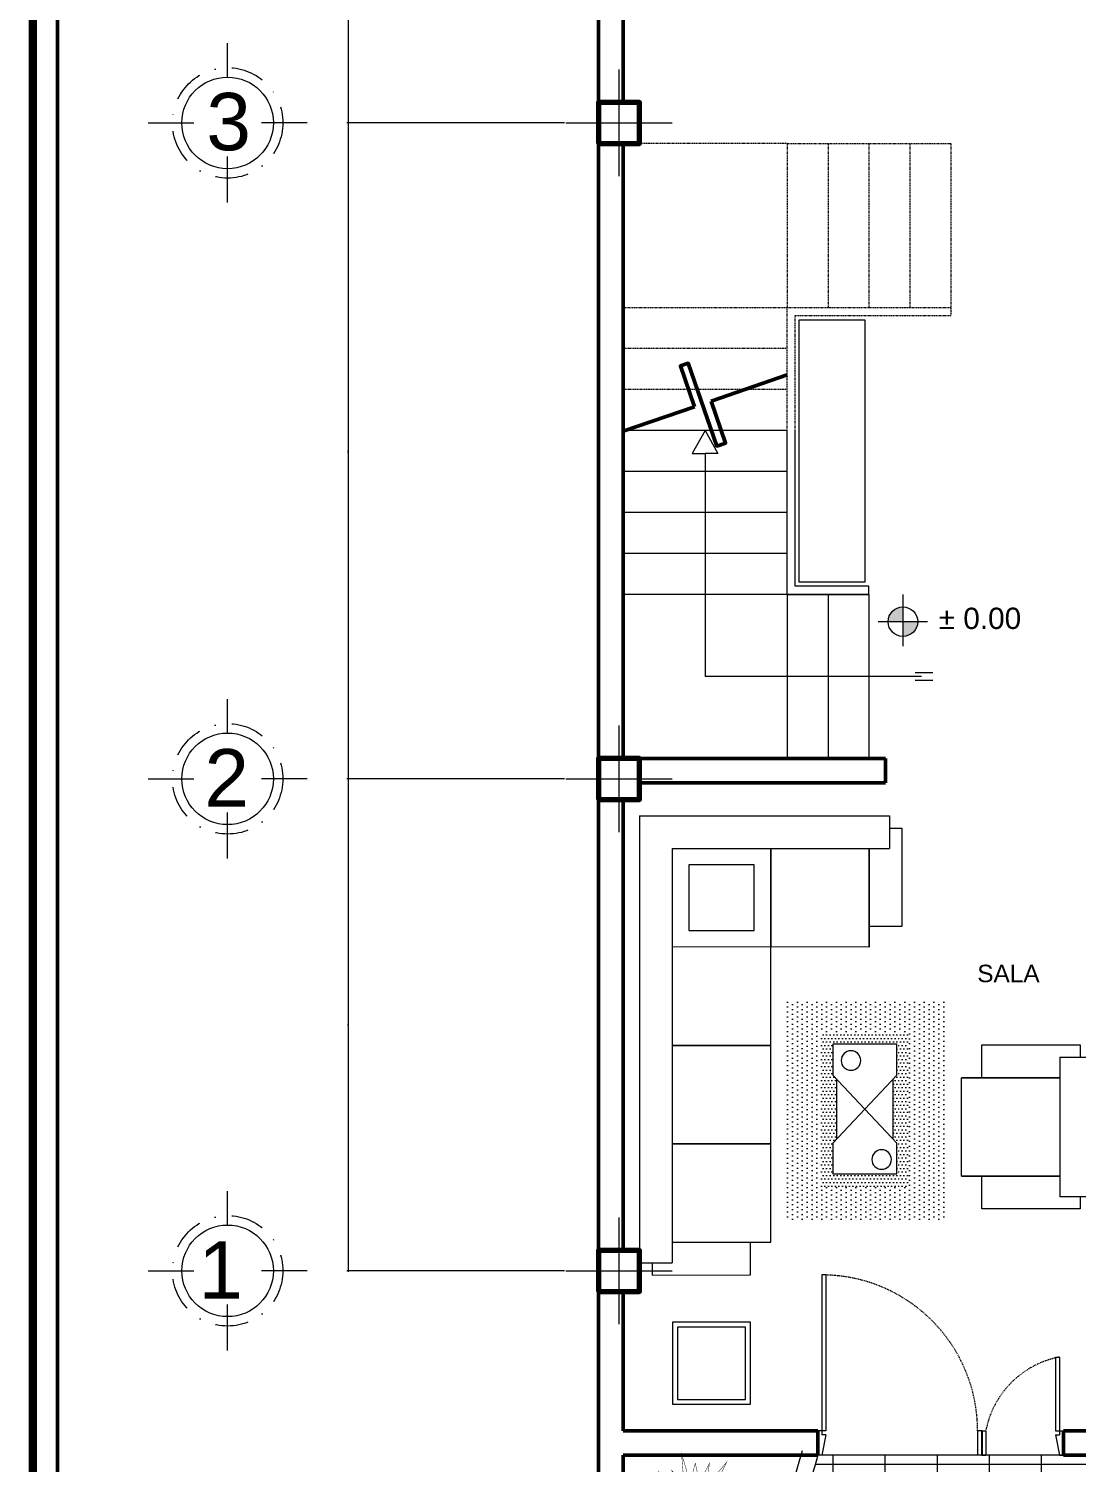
# Model space of a CAD drawing. Extents: x -454308 to 890911, y -14103 to 1343694.
# Drawn here: x 205109.3 to 205301.3, y 658775.4 to 659037.8 of the extents above; entities that cross this region are included whole.
import ezdxf

# ---------------------------------------------------------------- set-up
doc = ezdxf.new("R2010")
doc.units = 0
doc.header["$MEASUREMENT"] = 0
doc.header["$PDMODE"] = 32
doc.linetypes.add('DASHDOT', pattern=[1, 0.5, -0.25, 0, -0.25])
doc.linetypes.add('HIDDEN2', pattern=[0.1875, 0.125, -0.0625])
for name, color, linetype, lineweight in [('AR_Mobiliario', 211, 'Continuous', 25), ('AR_Vegetacion', 105, 'Continuous', 5), ('columnas', 1, 'Continuous', 70), ('cotas', 142, 'Continuous', 9), ('EJES', 8, 'Continuous', 5), ('escaleras', 68, 'Continuous', 20), ('Mobiliario', 7, 'Continuous', 9), ('paredes', 20, 'Continuous', 50), ('PROYECCION', 21, 'Continuous', 9), ('PUERTAS', 7, 'Continuous', 20), ('TEXTO', 7, 'Continuous', 15), ('textura', 250, 'Continuous', 13), ('texturas', 253, 'Continuous', 9), ('Vegetacion_', 105, 'Continuous', 5)]:
    doc.layers.add(name, color=color, linetype=linetype, lineweight=lineweight)
doc.styles.add('ARIAL', font='arial.ttf')
doc.styles.add('espacios', font='arial.ttf', dxfattribs={"height": 0.1})
doc.styles.add('gama_50_s', font='arial.ttf', dxfattribs={"height": 0.14})
doc.dimstyles.new('OI_1-50', dxfattribs={"dimtxt": 4, "dimasz": 0.08, "dimexe": 0.25, "dimexo": 0.25, "dimgap": 0.05, "dimtad": 2, "dimzin": 4, "dimtxsty": 'gama_50_s', "dimblk": 'ARCHTICK', "dimcen": 0.05, "dimdle": 0.2, "dimclrd": 256, "dimclre": 256, "dimclrt": 256, "dimadec": 4, "dimazin": 0, "dimtfac": 0.5, "dimtix": 1, "dimtmove": 1, "dimatfit": 3, "dimldrblk": 'DOTSMALL', "dimfxl": 0.05, "dimlwd": -1, "dimlwe": -1, "dimarcsym": 0})

# ---------------------------------------------------------------- blocks, each defined once
blk = doc.blocks.new('mesa')
at = {"layer": 'Mobiliario'}
for p, q in [((0.084, 12.415), (0.334, 12.415)), ((0.084, 11.895), (0.084, 12.415)), ((0.888, 11.895), (0.334, 12.415)), ((0.334, 11.895), (0.888, 12.415)), ((0.366, 12.385), (0.856, 12.385)), ((0.888, 12.415), (1.138, 12.415)), ((1.138, 12.415), (1.138, 11.895)), ((0.856, 11.925), (0.366, 11.925)), ((0.334, 11.895), (0.084, 11.895)), ((1.138, 11.895), (0.888, 11.895))]:
    blk.add_line(p, q, dxfattribs=at)
for centre in [(0.216, 12.268), (1.021, 12.019)]:
    blk.add_circle(centre, 0.0794, dxfattribs=at)
blk = doc.blocks.new('gjgjsgf')
at = {"layer": 'Mobiliario'}
for p, q in [((-0.1251, 0.0749), (-0.7251, 0.0746)), ((-0.7251, 0.0746), (-0.7249, -0.1254)), ((-0.05, 0), (-0.25, -0.0001)), ((-0.125, -0.0001), (-0.1251, 0.0749)), ((-0.125, -0.0001), (-0.1251, 0.0749)), ((-0.0496, -0.85), (-0.05, 0)), ((-0.2499, -0.1251), (-0.25, -0.0001)), ((-0.2499, -0.1251), (-0.25, -0.0001)), ((-0.2499, -0.1251), (-0.8499, -0.1254)), ((-0.2499, -0.1251), (-0.8499, -0.1254)), ((-0.2499, -0.1251), (-0.8499, -0.1254)), ((-0.8499, -0.1254), (-0.2499, -0.1251)), ((-0.8499, -0.1254), (-0.2499, -0.1251)), ((-0.2499, -0.1251), (-0.8499, -0.1254)), ((-0.8499, -0.1254), (-0.2499, -0.1251)), ((-0.2499, -0.1251), (-0.8499, -0.1254)), ((-0.8499, -0.1254), (-0.8496, -0.7254)), ((-0.2496, -0.8501), (-0.2499, -0.1251)), ((-0.2496, -0.7251), (-0.2499, -0.1251)), ((-0.8496, -0.7254), (-0.2496, -0.7251)), ((-0.8496, -0.7254), (-0.2496, -0.7251)), ((-0.2496, -0.7251), (-0.8496, -0.7254)), ((-0.7246, -0.7254), (-0.7245, -0.9254)), ((-0.2496, -0.8501), (-0.2496, -0.7251)), ((-0.2496, -0.8501), (-0.0496, -0.85)), ((-0.1245, -0.9251), (-0.1246, -0.8501)), ((-0.7245, -0.9254), (-0.1245, -0.9251))]:
    blk.add_line(p, q, dxfattribs=at)
blk = doc.blocks.new('AGAVE AMERICANO')
at = {"layer": 'Vegetacion_', "color": 5}
for points, const_width in [([(0.549, 1.817), (0.138, 1.259), (0.138, 1.259), (0.138, 1.259, -0.743391), (0.042, 1.293), (0.075, 1.685), (-0.157, 1.319, -0.736791), (-0.248, 1.344), (-0.31, 1.822), (-0.407, 1.329, -0.835633), (-0.515, 1.331), (-0.768, 2.033), (-0.681, 1.3, -0.586339), (-0.767, 1.237), (-0.997, 1.477), (-0.893, 1.19, -0.770051), (-1.002, 1.114), (-1.362, 1.368), (-1.122, 1.006, -0.592372), (-1.181, 0.895), (-1.854, 1.187), (-1.313, 0.806, -0.557989), (-1.32, 0.686), (-1.644, 0.692), (-1.357, 0.511, -0.653393), (-1.369, 0.427), (-1.848, 0.304), (-1.389, 0.223, -0.773349), (-1.379, 0.1), (-1.905, -0.101), (-1.324, -0.022, -0.838083), (-1.286, -0.141), (-1.642, -0.45), (-1.185, -0.263, -0.795591), (-1.101, -0.381), (-1.627, -0.98), (-0.989, -0.47, -0.76119), (-0.91, -0.527), (-0.994, -0.858), (-0.751, -0.59, -0.852175), (-0.678, -0.638), (-0.69, -1.094), (-0.525, -0.69, -1.02007), (-0.423, -0.734), (-0.306, -1.334), (-0.235, -0.69, -0.883943), (-0.144, -0.689), (0.028, -1.039), (0.033, -0.651, -0.650401), (0.119, -0.614), (0.476, -1.075), (0.251, -0.525, -0.785939), (0.337, -0.463), (0.698, -0.691), (0.497, -0.37, -0.653937), (0.555, -0.285), (1.127, -0.507), (0.648, -0.154, -0.747964), (0.689, -0.041), (1.427, -0.154), (0.748, 0.096, -0.677363), (0.744, 0.235), (1.217, 0.315), (0.758, 0.397, -0.634471), (0.731, 0.497), (1.029, 0.669), (0.693, 0.693, -0.600399), (0.644, 0.806), (0.983, 1.092), (0.537, 0.885, -0.693073), (0.43, 0.991), (0.644, 1.256), (0.329, 1.086, -0.764911), (0.25, 1.17)], 0.0128), ([(0.819, 0.314), (0.364, 0.364), (0.364, 0.364), (0.364, 0.364, -0.743391), (0.352, 0.431), (0.587, 0.541), (0.302, 0.553, -0.736791), (0.286, 0.613), (0.539, 0.806), (0.225, 0.699, -0.835633), (0.19, 0.762), (0.508, 1.137), (0.118, 0.846, -0.586339), (0.054, 0.874), (0.115, 1.085), (-0.015, 0.931, -0.770051), (-0.094, 0.968), (-0.068, 1.258), (-0.196, 1.001, -0.592372), (-0.278, 0.998), (-0.334, 1.479), (-0.373, 1.044, -0.557989), (-0.444, 1.009), (-0.548, 1.196), (-0.556, 0.972, -0.653393), (-0.608, 0.951), (-0.837, 1.185), (-0.731, 0.895, -0.773349), (-0.798, 0.849), (-1.087, 1.083), (-0.85, 0.777, -0.838083), (-0.905, 0.716), (-1.2, 0.818), (-0.942, 0.618, -0.795591), (-0.982, 0.531), (-1.497, 0.634), (-0.995, 0.438, -0.76119), (-1.002, 0.374), (-1.219, 0.313), (-0.986, 0.263, -0.852175), (-0.989, 0.205), (-1.253, 0.061), (-0.968, 0.1, -1.02007), (-0.96, 0.027), (-1.264, -0.238), (-0.872, -0.066, -0.883943), (-0.842, -0.117), (-0.985, -0.331), (-0.762, -0.206, -0.650401), (-0.712, -0.243), (-0.858, -0.599), (-0.618, -0.289, -0.785939), (-0.554, -0.317), (-0.565, -0.599), (-0.448, -0.378, -0.653937), (-0.38, -0.384), (-0.319, -0.784), (-0.275, -0.394, -0.747964), (-0.196, -0.38), (-0.018, -0.839), (-0.099, -0.368, -0.677363), (-0.021, -0.32), (0.182, -0.564), (0.076, -0.274, -0.634471), (0.124, -0.226), (0.321, -0.339), (0.225, -0.14, -0.600399), (0.273, -0.074), (0.548, -0.174), (0.283, 0.013, -0.693073), (0.308, 0.109), (0.53, 0.074), (0.329, 0.198, -0.764911), (0.351, 0.271)], 0.00847), ([(0.176, 0.182), (-0.017, 0.258), (-0.017, 0.258), (-0.017, 0.258, -0.743391), (-0.015, 0.288), (0.101, 0.309), (-0.023, 0.348, -0.736791), (-0.022, 0.376), (0.111, 0.431), (-0.039, 0.421, -0.835633), (-0.047, 0.453), (0.137, 0.58), (-0.069, 0.498, -0.586339), (-0.094, 0.518), (-0.042, 0.604), (-0.117, 0.551, -0.770051), (-0.148, 0.577), (-0.102, 0.701), (-0.188, 0.603, -0.592372), (-0.225, 0.612), (-0.193, 0.829), (-0.261, 0.643, -0.557989), (-0.296, 0.636), (-0.32, 0.73), (-0.35, 0.633, -0.653393), (-0.375, 0.63), (-0.448, 0.759), (-0.436, 0.62, -0.773349), (-0.471, 0.608), (-0.57, 0.744), (-0.502, 0.582, -0.838083), (-0.533, 0.562), (-0.651, 0.641), (-0.561, 0.523, -0.795591), (-0.589, 0.49), (-0.803, 0.595), (-0.606, 0.45, -0.76119), (-0.616, 0.423), (-0.719, 0.421), (-0.622, 0.372, -0.852175), (-0.63, 0.347), (-0.763, 0.315), (-0.634, 0.299, -1.02007), (-0.638, 0.266), (-0.803, 0.185), (-0.611, 0.215, -0.883943), (-0.603, 0.188), (-0.692, 0.111), (-0.579, 0.14, -0.650401), (-0.561, 0.118), (-0.667, -0.021), (-0.525, 0.087, -0.785939), (-0.501, 0.067), (-0.539, -0.056), (-0.461, 0.027, -0.653937), (-0.432, 0.017), (-0.452, -0.166), (-0.387, 0, -0.747964), (-0.351, -0.003), (-0.327, -0.225), (-0.307, -0.009, -0.677363), (-0.267, 0.003), (-0.207, -0.128), (-0.219, 0.011, -0.634471), (-0.192, 0.027), (-0.119, -0.046), (-0.138, 0.053, -0.600399), (-0.109, 0.076), (0, 0), (-0.094, 0.113, -0.693073), (-0.072, 0.152), (0.021, 0.111), (-0.052, 0.189, -0.764911), (-0.034, 0.218)], 0.00385)]:
    blk.add_lwpolyline(points, format="xyb", close=True, dxfattribs=dict(at, const_width=const_width))
blk = doc.blocks.new('_ArchTick')
at = {"color": 0, "const_width": 0.15}
blk.add_lwpolyline([(-0.5, -0.5), (0.5, 0.5)], dxfattribs=at)
blk = doc.blocks.new('*D423')
at = {"layer": 'cotas', "linetype": 'Continuous'}
for p, q in [((205207.38, 658900.57), (205167.56, 658900.57)), ((205167.81, 658900.77), (205167.81, 658810.37)), ((205207.38, 658810.57), (205167.56, 658810.57))]:
    blk.add_line(p, q, dxfattribs=at)
at = {"layer": 'DEFPOINTS', "color": 0, "linetype": 'Continuous', "lineweight": 30}
for p in [(205207.63, 658900.57), (205167.81, 658810.57), (205207.63, 658810.57)]:
    blk.add_point(p, dxfattribs=at)
at = {"layer": 'cotas', "linetype": 'Continuous', "xscale": 0.08, "yscale": 0.08, "zscale": 0.08}
for p, rotation in [((205167.81, 658900.57), 90), ((205167.81, 658810.57), 270)]:
    blk.add_blockref('_ArchTick', p, dxfattribs=dict(at, rotation=rotation))
at = {"layer": 'cotas', "linetype": 'Continuous', "insert": (205167.68, 658855.57), "char_height": 0.14, "attachment_point": 5, "rotation": 90, "style": 'gama_50_s'}
blk.add_mtext('90,00', dxfattribs=at)
blk = doc.blocks.new('_DotSmall')
at = {"color": 0, "linetype": 'ByBlock', "const_width": 0.5}
blk.add_lwpolyline([(-0.0625, 0, 1), (0.0625, 0, 1)], format="xyb", close=True, dxfattribs=at)
blk = doc.blocks.new('*D424')
at = {"layer": 'cotas', "linetype": 'Continuous'}
for p, q in [((205207.38, 659020.57), (205167.56, 659020.57)), ((205167.81, 659020.77), (205167.81, 658900.37)), ((205207.38, 658900.57), (205167.56, 658900.57))]:
    blk.add_line(p, q, dxfattribs=at)
at = {"layer": 'DEFPOINTS', "color": 0, "linetype": 'Continuous', "lineweight": 30}
for p in [(205207.63, 659020.57), (205167.81, 658900.57), (205207.63, 658900.57)]:
    blk.add_point(p, dxfattribs=at)
at = {"layer": 'cotas', "linetype": 'Continuous', "xscale": 0.08, "yscale": 0.08, "zscale": 0.08}
for p, rotation in [((205167.81, 659020.57), 90), ((205167.81, 658900.57), 270)]:
    blk.add_blockref('_ArchTick', p, dxfattribs=dict(at, rotation=rotation))
at = {"layer": 'cotas', "linetype": 'Continuous', "insert": (205167.68, 658960.57), "char_height": 0.14, "attachment_point": 5, "rotation": 90, "style": 'gama_50_s'}
blk.add_mtext('120,00', dxfattribs=at)
blk = doc.blocks.new('*D425')
at = {"layer": 'cotas', "linetype": 'Continuous'}
for p, q in [((205207.38, 659140.57), (205167.56, 659140.57)), ((205167.81, 659140.77), (205167.81, 659020.37)), ((205207.38, 659020.57), (205167.56, 659020.57))]:
    blk.add_line(p, q, dxfattribs=at)
at = {"layer": 'DEFPOINTS', "color": 0, "linetype": 'Continuous', "lineweight": 30}
for p in [(205207.63, 659140.57), (205167.81, 659020.57), (205207.63, 659020.57)]:
    blk.add_point(p, dxfattribs=at)
at = {"layer": 'cotas', "linetype": 'Continuous', "xscale": 0.08, "yscale": 0.08, "zscale": 0.08}
for p, rotation in [((205167.81, 659140.57), 90), ((205167.81, 659020.57), 270)]:
    blk.add_blockref('_ArchTick', p, dxfattribs=dict(at, rotation=rotation))
at = {"layer": 'cotas', "linetype": 'Continuous', "insert": (205167.68, 659080.57), "char_height": 0.14, "attachment_point": 5, "rotation": 90, "style": 'gama_50_s'}
blk.add_mtext('120,00', dxfattribs=at)
blk = doc.blocks.new('UTYIYUIYORTTRYYUTYUI')
at = {"layer": 'cotas', "linetype": 'DASHDOT', "lineweight": 0}
for p, q in [((738.4338, 292.3239), (738.4338, 292.0448)), ((737.9486, 291.8388), (738.2288, 291.8388)), ((738.7129, 291.8388), (738.919, 291.8388)), ((738.4338, 291.3536), (738.4338, 291.6327))]:
    blk.add_line(p, q, dxfattribs=at)
at = {"layer": 'cotas', "linetype": 'DASHDOT', "lineweight": 0, "ltscale": 0.4}
blk.add_circle((738.4338, 291.8388), 0.3367, dxfattribs=at)
at = {"layer": 'cotas', "lineweight": 0}
blk.add_circle((738.4338, 291.8388), 0.2792, dxfattribs=at)

msp = doc.modelspace()

# ---------------------------------------------------------------- hatches: boundary and pattern name
at = {"layer": 'TEXTO'}
h = msp.add_hatch(color=256, dxfattribs=at)
h.paths.add_polyline_path([(205266.64, 658929.313), (205269.34, 658929.313), (205269.34, 658932.013, 0.4142136)])
h.paths.add_polyline_path([(205272.04, 658929.313), (205269.34, 658929.313), (205269.34, 658926.613, 0.4142136)])
at = {"layer": 'textura', "linetype": 'Continuous'}
h = msp.add_hatch(dxfattribs=at)
h.set_pattern_fill('NET', color=256, scale=3, angle=180, style=0)
h.set_pattern_definition([(180, (205523.283, 658641.817), (-1e-15, -9.525), []), (270, (205523.283, 658641.817), (9.525, -2e-15), [])])
h.paths.add_polyline_path([(205375.651, 658652.87), (205375.651, 658787.688), (205428.572, 658787.688), (205428.572, 658652.87)])
h.paths.add_polyline_path([(205421.758, 658806.817), (205412.758, 658797.817), (205370.758, 658797.817), (205361.758, 658806.817), (205356.133, 658806.817), (205356.133, 658776.817), (205253.758, 658776.817), (205252.247, 658771.539), (205250.345, 658764.287), (205248.89, 658757.112), (205248.227, 658751.674), (205248.079, 658746.236), (205248.682, 658740.169), (205249.785, 658735.425), (205252.282, 658728.739), (205255.686, 658722.399), (205260.908, 658715.14), (205266.051, 658709.513), (205271.443, 658704.621), (205277.713, 658699.615), (205283.036, 658695.389), (205287.055, 658691.871), (205291.376, 658687.167), (205293.881, 658683.217), (205295.669, 658678.066), (205296.258, 658672.785), (205295.846, 658666.242), (205293.909, 658656.95), (205290.754, 658646.602), (205289.15, 658641.817), (205339.165, 658641.817), (205341.363, 658655.545), (205342.142, 658668.057), (205341.141, 658676.688), (205339.117, 658682.733), (205334.863, 658689.551), (205328.507, 658696.417), (205321.536, 658702.722), (205316.042, 658707.621), (205311.506, 658711.971), (205305.332, 658718.742), (205302.63, 658722.189), (205300.544, 658725.172), (205302.199, 658734.038), (205305.485, 658743.086), (205309.672, 658748.596), (205316.47, 658753.359), (205325.803, 658756.01), (205334.072, 658755.298), (205342.706, 658751.331), (205349.038, 658745.068), (205352.275, 658738.913), (205355.322, 658727.756), (205356.133, 658723.484), (205356.133, 658641.817), (205449.133, 658641.817), (205449.133, 658806.817)])
at = {"layer": 'texturas'}
h = msp.add_hatch(dxfattribs=at)
h.set_pattern_fill('DOTS,_O', color=256, scale=0.5625, angle=270)
h.set_pattern_definition([(270, (190033.8367, 665492.7039), (-0.89296875, -0.446484375), [0, -0.89296875])])
h.paths.add_polyline_path([(205270.471, 658854.249), (205254.283, 658854.249), (205254.283, 658826.037), (205270.471, 658826.037)], flags=16)
h.paths.add_polyline_path([(205268.221, 658833.912), (205267.546, 658834.631), (205267.546, 658845.654), (205268.221, 658846.374), (205268.221, 658851.999), (205256.533, 658851.999), (205256.533, 658846.374), (205257.208, 658845.654), (205257.208, 658834.631), (205256.533, 658833.912), (205256.533, 658828.287), (205268.221, 658828.287)], flags=0)
h.paths.add_polyline_path([(205263.647, 658830.929, 1), (205267.219, 658830.929, 1)], flags=0)
h.paths.add_polyline_path([(205261.611, 658849.044, 1), (205258.039, 658849.044, 1)], flags=0)
h.paths.add_polyline_path([(205247.547, 658860.143), (205247.547, 658819.639), (205276.835, 658819.639), (205276.834, 658860.143)])
h = msp.add_hatch(dxfattribs=at)
h.set_pattern_fill('DOTS,_O', color=256, scale=0.405, angle=720)
h.set_pattern_definition([(180, (190033.8367, 665492.7039), (-0.32146875, 0.6429375), [0, -0.6429375])])
h.paths.add_polyline_path([(205270.471, 658826.037), (205254.283, 658826.037), (205254.283, 658854.249), (205270.471, 658854.249)])
h.paths.add_polyline_path([(205268.221, 658833.912), (205267.546, 658834.631), (205267.546, 658845.654), (205268.221, 658846.374), (205268.221, 658851.999), (205256.533, 658851.999), (205256.533, 658846.374), (205257.208, 658845.654), (205257.208, 658834.631), (205256.533, 658833.912), (205256.533, 658828.287), (205268.221, 658828.287)], flags=16)
h.paths.add_polyline_path([(205263.647, 658830.929, 1), (205267.219, 658830.929, 1)], flags=0)
h.paths.add_polyline_path([(205261.611, 658849.044, 1), (205258.039, 658849.044, 1)], flags=0)

# ---------------------------------------------------------------- linework, layer by layer
at = {"color": 0}
msp.add_line((205283.758, 658781.317), (205283.758, 658776.817), dxfattribs=at)
at = {"linetype": 'Continuous'}
msp.add_lwpolyline([(205110.097, 659360.03), (205110.097, 658460.03), (206460.097, 658460.03), (206460.097, 659360.03)], close=True, dxfattribs=at)
at = {"layer": 'columnas'}
for points in [[(205213.633, 659016.817), (205221.133, 659016.817), (205221.133, 659024.317), (205213.633, 659024.317), (205213.633, 659016.817)], [(205213.633, 658896.817), (205221.133, 658896.817), (205221.133, 658904.317), (205213.633, 658904.317), (205213.633, 658896.817)], [(205213.633, 658806.817), (205221.133, 658806.817), (205221.133, 658814.317), (205213.633, 658814.317), (205213.633, 658806.817)]]:
    msp.add_lwpolyline(points, dxfattribs=at)
at = {"layer": 'EJES'}
for points in [[(205217.383, 659010.817), (205217.383, 659030.317)], [(205207.633, 659020.567), (205227.133, 659020.567)], [(205217.383, 658890.817), (205217.383, 658910.317)], [(205207.633, 658900.567), (205227.133, 658900.567)], [(205217.383, 658800.817), (205217.383, 658820.317)], [(205207.633, 658810.567), (205227.133, 658810.567)]]:
    msp.add_lwpolyline(points, dxfattribs=at)
at = {"layer": 'escaleras', "linetype": 'Continuous'}
for p, q in [((205248.133, 658934.317), (205248.133, 658904.317)), ((205255.633, 658934.317), (205255.633, 658904.317)), ((205263.133, 658934.317), (205263.133, 658935.817)), ((205263.133, 658934.317), (205263.133, 658904.317))]:
    msp.add_line(p, q, dxfattribs=at)
for points in [[(205248.133, 658964.317), (205218.133, 658964.317)], [(205263.133, 658934.317), (205248.133, 658934.317), (205248.133, 658964.317)], [(205263.133, 658935.817), (205249.633, 658935.817), (205249.633, 658964.317)], [(205248.133, 658956.817), (205218.133, 658956.817)], [(205248.133, 658949.317), (205218.133, 658949.317)], [(205248.133, 658941.817), (205218.133, 658941.817)], [(205248.133, 658934.317), (205218.133, 658934.317)], [(205248.133, 658934.317), (205263.133, 658934.317)]]:
    msp.add_lwpolyline(points, dxfattribs=at)
at = {"layer": 'Mobiliario'}
for p, q in [((205271.573, 658920.01), (205274.823, 658920.01)), ((205271.573, 658918.624), (205274.823, 658918.624)), ((205221.133, 658893.817), (205266.909, 658893.811)), ((205221.133, 658893.817), (205221.133, 658812.047)), ((205266.909, 658893.811), (205266.905, 658887.799)), ((205266.907, 658891.549), (205269.157, 658891.547)), ((205266.907, 658891.549), (205269.157, 658891.547)), ((205269.157, 658891.547), (205269.148, 658873.547)), ((205227.137, 658887.819), (205266.905, 658887.799)), ((205227.137, 658887.819), (205227.137, 658812.051)), ((205245.146, 658869.81), (205245.155, 658887.81)), ((205245.146, 658869.81), (205245.155, 658887.81)), ((205245.155, 658887.81), (205245.146, 658869.81)), ((205263.146, 658869.801), (205263.155, 658887.801)), ((205263.155, 658887.801), (205263.146, 658869.801)), ((205263.146, 658869.801), (205263.155, 658887.801)), ((205263.155, 658887.801), (205263.146, 658869.801)), ((205263.146, 658869.801), (205263.155, 658887.801)), ((205263.155, 658887.801), (205263.146, 658869.801)), ((205263.155, 658887.801), (205263.146, 658869.801)), ((205263.155, 658887.801), (205263.146, 658869.801)), ((205269.148, 658873.547), (205263.148, 658873.551)), ((205245.146, 658869.81), (205227.146, 658869.801)), ((205245.155, 658851.81), (205245.146, 658869.81)), ((205263.146, 658869.801), (205245.146, 658869.81)), ((205263.146, 658869.801), (205263.146, 658869.801)), ((205245.155, 658851.81), (205227.155, 658851.801)), ((205227.155, 658851.801), (205245.155, 658851.81)), ((205245.164, 658833.81), (205245.155, 658851.81)), ((205245.164, 658833.81), (205227.164, 658833.801)), ((205227.164, 658833.801), (205245.164, 658833.81)), ((205245.174, 658815.81), (205245.164, 658833.81)), ((205227.174, 658815.801), (205245.174, 658815.81)), ((205241.427, 658809.808), (205241.424, 658815.808)), ((205221.133, 658812.047), (205227.137, 658812.051)), ((205223.425, 658812.049), (205223.427, 658809.799)), ((205223.427, 658809.799), (205241.427, 658809.808))]:
    msp.add_line(p, q, dxfattribs=at)
for points in [[(205262.383, 658936.567), (205250.383, 658936.567), (205250.383, 658984.567), (205262.383, 658984.567)], [(205230.137, 658884.819), (205230.137, 658872.81), (205242.146, 658872.81), (205242.146, 658884.819)], [(205241.427, 658786.15), (205241.427, 658801.159), (205227.176, 658801.157), (205227.176, 658786.148)], [(205240.527, 658787.05), (205240.527, 658800.259), (205228.076, 658800.257), (205228.076, 658787.048)]]:
    msp.add_lwpolyline(points, close=True, dxfattribs=at)
for points in [[(205233.133, 658964.317), (205230.781, 658960.058), (205233.133, 658960.058)], [(205233.133, 658964.317), (205235.485, 658960.058), (205233.133, 658960.058)], [(205233.133, 658960.058), (205233.133, 658919.317)], [(205272.734, 658919.317), (205233.133, 658919.317)]]:
    msp.add_lwpolyline(points, dxfattribs=at)
at = {"layer": 'paredes'}
for p, q in [((205213.633, 659241.817), (205213.633, 658641.817)), ((205218.133, 659136.817), (205218.133, 659024.317)), ((205218.133, 659016.817), (205218.133, 658904.317)), ((205266.159, 658904.317), (205266.159, 658899.817)), ((205218.133, 658896.817), (205218.133, 658814.317)), ((205218.133, 658806.817), (205218.133, 658781.317)), ((205253.758, 658781.317), (205253.758, 658776.817)), ((205298.758, 658781.317), (205298.758, 658776.817)), ((205218.133, 658776.817), (205218.133, 658641.817))]:
    msp.add_line(p, q, dxfattribs=at)
at = {"layer": 'paredes', "color": 250, "linetype": 'Continuous', "const_width": 1.5}
msp.add_lwpolyline([(205110.097, 658460.03), (206460.097, 658460.03), (206460.097, 659360.03), (205110.097, 659360.03)], close=True, dxfattribs=at)
at = {"layer": 'paredes', "color": 250, "linetype": 'Continuous'}
msp.add_lwpolyline([(205114.597, 658464.53), (206455.597, 658464.53), (206455.597, 659355.53), (205114.597, 659355.53)], close=True, dxfattribs=at)
at = {"layer": 'paredes', "linetype": 'Continuous'}
for points in [[(205231.202, 658968.649), (205228.628, 658976.12), (205230.052, 658976.611), (205235.276, 658961.448), (205236.872, 658961.998), (205234.222, 658969.689)], [(205248.133, 658974.482), (205234.222, 658969.689)], [(205231.202, 658968.649), (205218.133, 658964.146)]]:
    msp.add_lwpolyline(points, dxfattribs=at)
at = {"layer": 'paredes'}
for points in [[(205221.133, 658904.317), (205266.159, 658904.317)], [(205221.133, 658899.817), (205266.159, 658899.817)], [(205218.133, 658781.317), (205253.758, 658781.317)], [(205298.758, 658781.317), (205329.883, 658781.317)], [(205218.133, 658776.817), (205253.758, 658776.817)], [(205298.758, 658776.817), (205334.383, 658776.817)]]:
    msp.add_lwpolyline(points, dxfattribs=at)
at = {"layer": 'PROYECCION', "linetype": 'HIDDEN2'}
for p, q in [((205248.133, 659016.817), (205248.133, 658986.817)), ((205255.633, 659016.817), (205255.633, 658986.817)), ((205263.133, 659016.817), (205263.133, 658986.817)), ((205270.633, 659016.817), (205270.633, 658986.817)), ((205278.133, 659016.817), (205278.133, 658985.317)), ((205248.133, 658964.317), (205248.133, 658986.817)), ((205249.633, 658964.317), (205249.633, 658985.317))]:
    msp.add_line(p, q, dxfattribs=at)
for points in [[(205248.133, 659016.817), (205218.133, 659016.817)], [(205248.133, 659016.817), (205278.133, 659016.817)], [(205218.133, 658986.817), (205278.133, 658986.817)], [(205249.633, 658985.317), (205278.133, 658985.317)], [(205248.133, 658979.317), (205218.133, 658979.317)], [(205248.133, 658971.817), (205218.133, 658971.817)]]:
    msp.add_lwpolyline(points, dxfattribs=at)
at = {"layer": 'PUERTAS'}
for p, q in [((205254.508, 658809.807), (205254.508, 658781.317)), ((205255.258, 658809.807), (205254.508, 658809.807)), ((205255.258, 658809.807), (205255.258, 658781.317)), ((205297.258, 658794.803), (205297.258, 658781.317)), ((205297.258, 658794.803), (205298.008, 658794.803)), ((205298.008, 658794.803), (205298.008, 658781.317)), ((205254.508, 658781.317), (205253.758, 658781.317)), ((205254.508, 658781.317), (205254.508, 658780.567)), ((205255.258, 658781.317), (205254.508, 658781.317)), ((205255.258, 658780.567), (205254.508, 658780.567)), ((205255.258, 658780.567), (205254.508, 658776.817)), ((205283.008, 658781.317), (205283.008, 658776.817)), ((205283.758, 658781.317), (205283.008, 658781.317)), ((205283.758, 658781.317), (205284.508, 658781.317)), ((205284.508, 658781.317), (205284.508, 658776.817)), ((205297.258, 658781.317), (205298.008, 658781.317)), ((205297.258, 658780.567), (205298.008, 658776.817)), ((205297.258, 658780.567), (205298.008, 658780.567)), ((205298.008, 658781.317), (205298.008, 658780.567)), ((205298.008, 658781.317), (205298.758, 658781.317)), ((205254.508, 658776.817), (205253.758, 658776.817)), ((205283.758, 658776.817), (205283.008, 658776.817)), ((205283.758, 658776.817), (205284.508, 658776.817)), ((205298.008, 658776.817), (205298.758, 658776.817))]:
    msp.add_line(p, q, dxfattribs=at)
at = {"layer": 'PUERTAS', "linetype": 'HIDDEN2'}
for centre, radius, start, end in [((205254.508, 658781.317), 28.5, 0, 88.49204), ((205301.196, 658778.111), 16.994, 100.81397, 169.12476)]:
    msp.add_arc(centre, radius, start, end, dxfattribs=at)
at = {"layer": 'TEXTO'}
for p, q in [((205269.34, 658934.293), (205269.34, 658924.813)), ((205273.84, 658929.313), (205264.84, 658929.313))]:
    msp.add_line(p, q, dxfattribs=at)
msp.add_circle((205269.34, 658929.313), 2.7, dxfattribs=at)
at = {"layer": 'textura'}
msp.add_line((205298.758, 658776.817), (205253.758, 658776.817), dxfattribs=at)
msp.add_open_spline([(205250.876, 658777.651), (205249.583, 658773.183), (205248.275, 658768.664), (205245.752, 658757.748), (205244.777, 658751.309), (205245.616, 658736.129), (205248.767, 658727.618), (205256.947, 658714.861), (205260.99, 658710.108), (205271.753, 658700.007), (205278.903, 658695.253), (205287.425, 658687.489), (205289.94, 658684.566), (205292.843, 658678.389), (205293.388, 658674.841), (205293.1, 658666.811), (205292.251, 658662.368), (205289.722, 658652.901), (205288.025, 658647.866), (205286.307, 658642.777)], degree=3, knots=[0, 0, 0, 0, 0.4466537, 0.4466537, 1.0713859, 1.0713859, 1.9153197, 1.9153197, 2.4767659, 2.4767659, 3.2364153, 3.2364153, 3.6906286, 3.6906286, 4.1448419, 4.1448419, 4.5990552, 4.5990552, 5.0664517, 5.0664517, 5.0664517, 5.0664517], dxfattribs=at)
msp.add_spline([(205253.758, 658776.817), (205248.327, 658742.642), (205269.141, 658706.608), (205294.165, 658682.628), (205289.15, 658641.817)], degree=3, dxfattribs=at)

# ---------------------------------------------------------------- block references
at = {"xscale": 29.99999999534339, "yscale": 29.99999999534339, "zscale": 29.99999999534339, "rotation": 90}
for p in [(213900.916, 636867.554), (213900.916, 636747.554), (213900.916, 636657.554)]:
    msp.add_blockref('UTYIYUIYORTTRYYUTYUI', p, dxfattribs=at)
at = {"layer": 'AR_Mobiliario'}
for name, p, xscale, yscale, zscale, rotation in [('mesa', (205535.864, 658853.897), -22.49999999650754, 22.49999999650754, 22.49999999650754, 90), ('gjgjsgf', (205305.557, 658824.136), -29.9999999953434, 29.99999999534339, 29.99999999534339, 180.029229909213)]:
    msp.add_blockref(name, p, dxfattribs=dict(at, xscale=xscale, yscale=yscale, zscale=zscale, rotation=rotation))
at = {"layer": 'AR_Vegetacion', "xscale": -6.317665219281416, "yscale": 6.317665217491594, "zscale": 6.317665218342104, "rotation": 339.9265701661089}
msp.add_blockref('AGAVE AMERICANO', (205228.141, 658765.201), dxfattribs=at)

# ---------------------------------------------------------------- texts
at = {"layer": 'cotas', "linetype": 'Continuous', "char_height": 10.5, "attachment_point": 5, "style": 'gama_50_s'}
for s, insert in [('3', (205145.944, 659020.73)), ('2', (205145.591, 658900.758)), ('1', (205144.486, 658810.73))]:
    msp.add_mtext(s, dxfattribs=dict(at, insert=insert))
at = {"layer": 'TEXTO', "style": 'ARIAL'}
msp.add_text('%%P 0.00', height=3.9, rotation=0.05754, dxfattribs=at).set_placement((205275.885, 658927.972))
at = {"layer": 'TEXTO', "ltscale": 3, "style": 'espacios'}
msp.add_text('SALA', height=3.1935, dxfattribs=at).set_placement((205282.947, 658863.374))

# ---------------------------------------------------------------- dimensions: what is measured, and where the dimension line sits
at = {"layer": 'cotas', "linetype": 'Continuous'}
for base, p1, p2, picture, middle in [((205167.809, 659020.567), (205207.633, 659140.567), (205207.633, 659020.567), '*D425', (205167.675, 659080.567)), ((205167.809, 658900.567), (205207.633, 659020.567), (205207.633, 658900.567), '*D424', (205167.675, 658960.567)), ((205167.809, 658810.567), (205207.633, 658900.567), (205207.633, 658810.567), '*D423', (205167.675, 658855.567))]:
    dim = msp.add_linear_dim(base=base, p1=p1, p2=p2, angle=270, dimstyle='OI_1-50', dxfattribs=at)
    dim.commit()
    dim.dimension.update_dxf_attribs({"geometry": picture, "text_midpoint": middle})

doc.saveas('drawing.dxf')
